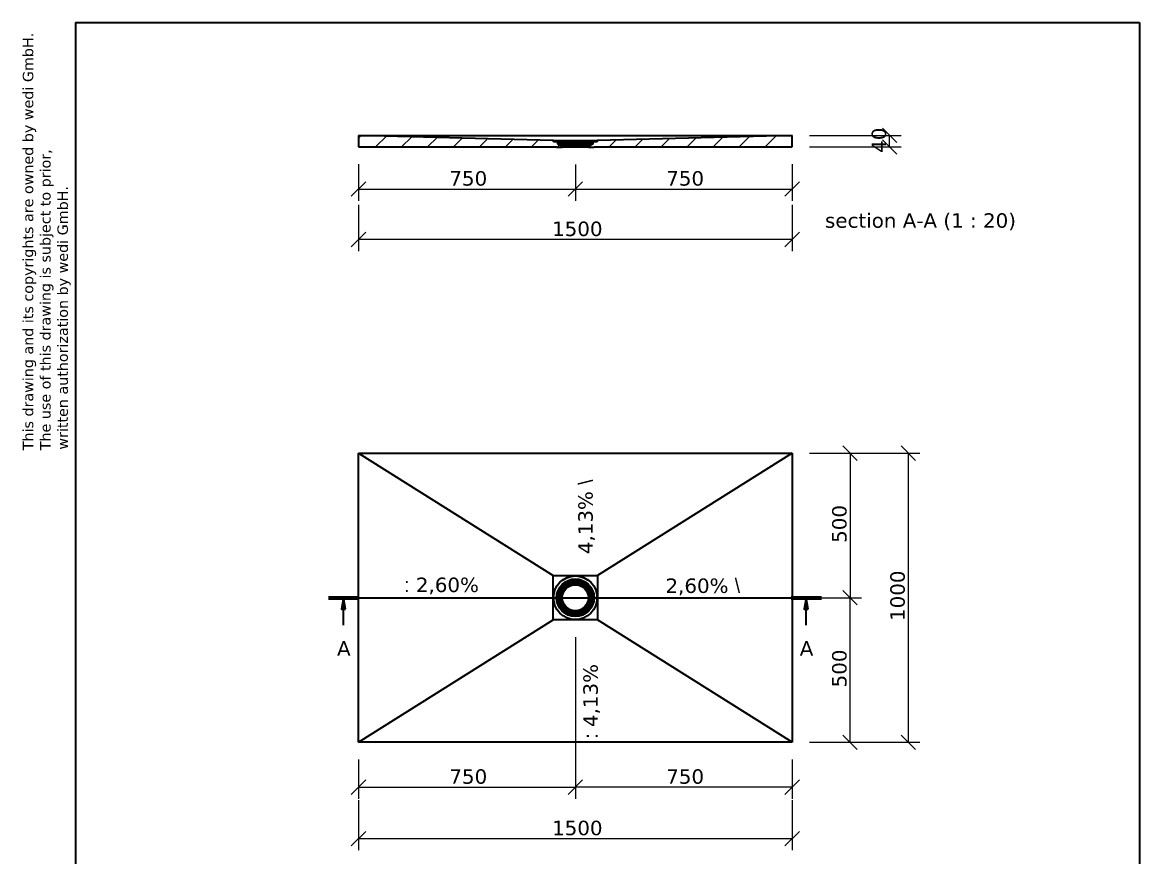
# Model space of a CAD drawing. Header units: millimetres. Extents: x 136 to 4000, y 200 to 5740.
# Drawn here: x 136 to 4000, y 2851 to 5740 of the extents above; entities that cross this region are included whole.
import ezdxf

# ---------------------------------------------------------------- set-up
doc = ezdxf.new("R2010")
doc.units = ezdxf.units.MM
doc.header["$LTSCALE"] = 20
for name, color, linetype, lineweight in [('_Sichtbarkanten', 7, 'Continuous', 35), ('Bemaßung (ISO)', 7, 'Continuous', 25), ('Rahmen (ISO)', 7, 'Continuous', 35), ('Schnittlinie (ISO)', 7, 'Continuous', 35), ('Schraffur (ISO)', 7, 'Continuous', 13), ('Symbol (ISO)', 7, 'Continuous', 25), ('Verdeckt (ISO)', 7, 'Continuous', 35)]:
    doc.layers.add(name, color=color, linetype=linetype, lineweight=lineweight)
doc.styles.add('Bezeichnungstext (DIN)', font='verdana.ttf')
doc.styles.add('Notiztext (DIN)', font='verdana.ttf')
doc.styles.add('Textstil65', font='verdana.ttf')
doc.dimstyles.new('Standard (DIN)', dxfattribs={"dimscale": 20, "dimtxt": 2.5, "dimasz": 2.5, "dimexe": 2, "dimexo": 10, "dimgap": 0.5, "dimtad": 1, "dimdec": 1, "dimrnd": 1e-08, "dimtxsty": 'Notiztext (DIN)', "dimblk": 'OBLIQUE', "dimcen": 0.09, "dimclrd": 256, "dimclre": 256, "dimclrt": 256, "dimadec": 0, "dimazin": 2, "dimtfac": 1, "dimtmove": 0, "dimatfit": 3, "dimfxl": 0, "dimtolj": 1, "dimtzin": 0, "dimlwd": -1, "dimlwe": -1, "dimarcsym": 0})
doc.dimstyles.new('Standard (DIN)-03', dxfattribs={"dimscale": 20, "dimtxt": 2.5, "dimasz": 2.5, "dimexe": 2, "dimexo": 3, "dimgap": 0.5, "dimtad": 1, "dimdec": 1, "dimrnd": 1e-08, "dimtxsty": 'Notiztext (DIN)', "dimblk": 'OBLIQUE', "dimcen": 0.09, "dimclrd": 256, "dimclre": 256, "dimclrt": 256, "dimadec": 0, "dimazin": 2, "dimtfac": 1, "dimtmove": 0, "dimatfit": 3, "dimfxl": 0, "dimtolj": 1, "dimtzin": 0, "dimlwd": -1, "dimlwe": -1, "dimarcsym": 0})

# ---------------------------------------------------------------- blocks, each defined once
blk = doc.blocks.new('Ränder Wedi_hoch')
at = {"layer": 'Rahmen (ISO)'}
for p, q in [((16, 287), (16, 10)), ((16, 287), (200, 287)), ((200, 287), (200, 10)), ((16, 10), (200, 10))]:
    blk.add_line(p, q, dxfattribs=at)
at = {"layer": 'Rahmen (ISO)', "char_height": 1.8, "attachment_point": 7, "rotation": 90, "style": 'Textstil65'}
for s, insert in [('This drawing and its copyrights are owned by wedi GmbH.', (9.2, 213)), ('The use of this drawing is subject to prior,', (12.2, 213)), ('written authorization by wedi GmbH.', (15.19, 213.1)), ('unterliegt dem Urheberrecht. Die Verwendung bedarf in jedem', (12.2, 10.21)), ('Fall der vorherigen, schriftlichen Zustimmung der wedi GmbH.', (15.19, 10.24)), ('Diese Zeichnung / Skizze ist Eigentum der wedi GmbH und ', (9.2, 10.24))]:
    blk.add_mtext(s, dxfattribs=dict(at, insert=insert))
blk = doc.blocks.new('2DTransSchnitt0')
at = {"layer": 'Schnittlinie (ISO)', "linetype": 'Continuous'}
for p, q in [((59.75, 187.49), (144.96, 187.49)), ((62.35, 187.49), (62, 185.49)), ((62.35, 185.49), (62.35, 187.49)), ((62.7, 185.49), (62.35, 187.49)), ((142.36, 187.49), (142.01, 185.49)), ((142.36, 185.49), (142.36, 187.49)), ((142.71, 185.49), (142.36, 187.49)), ((62, 185.49), (62.7, 185.49)), ((62.35, 182.72), (62.35, 185.49)), ((142.01, 185.49), (142.71, 185.49)), ((142.36, 182.72), (142.36, 185.49))]:
    blk.add_line(p, q, dxfattribs=at)
at = {"layer": 'Schnittlinie (ISO)', "linetype": 'Continuous', "lineweight": 70}
for p, q in [((59.75, 187.49), (64.95, 187.49)), ((139.76, 187.49), (144.96, 187.49))]:
    blk.add_line(p, q, dxfattribs=at)
at = {"layer": 'Schnittlinie (ISO)', "linetype": 'Continuous', "flags": 128}
for points in [[(62.7, 185.49), (62.35, 187.49), (62, 185.49), (62.7, 185.49)], [(142.71, 185.49), (142.36, 187.49), (142.01, 185.49), (142.71, 185.49)]]:
    blk.add_lwpolyline(points, dxfattribs=at)
at = {"layer": 'Schnittlinie (ISO)'}
for points in [[(62.7, 185.49), (62.35, 187.49), (62, 185.49), (62.7, 185.49)], [(142.71, 185.49), (142.36, 187.49), (142.01, 185.49), (142.71, 185.49)]]:
    blk.add_solid(points, dxfattribs=at)
at = {"layer": 'Schnittlinie (ISO)', "char_height": 2.5, "attachment_point": 7, "style": 'Bezeichnungstext (DIN)'}
for insert in [(61.22, 177.49), (141.23, 177.49)]:
    blk.add_mtext('A', dxfattribs=dict(at, insert=insert))
blk = doc.blocks.new('_Oblique')
at = {"color": 0, "linetype": 'ByBlock', "lineweight": -2}
blk.add_line((-0.5, -0.5), (0.5, 0.5), dxfattribs=at)
blk = doc.blocks.new('*D41')
at = {"layer": 'Bemaßung (ISO)', "transparency": 16777216}
for p, q in [((1298.5, 5248.9), (1298.5, 5123.2)), ((2048.5, 5248.2), (2048.5, 5123.2)), ((1298.5, 5163.2), (2048.5, 5163.2))]:
    blk.add_line(p, q, dxfattribs=at)
at = {"layer": 'Defpoints', "color": 0, "transparency": 16777216}
for p in [(1298.5, 5308.9), (2048.5, 5308.2), (2048.5, 5163.2)]:
    blk.add_point(p, dxfattribs=at)
at = {"layer": 'Bemaßung (ISO)', "transparency": 16777216, "xscale": 50, "yscale": 50, "zscale": 50, "rotation": 180}
blk.add_blockref('_Oblique', (1298.5, 5163.2), dxfattribs=at)
at = {"layer": 'Bemaßung (ISO)', "transparency": 16777216, "xscale": 50, "yscale": 50, "zscale": 50}
blk.add_blockref('_Oblique', (2048.5, 5163.2), dxfattribs=at)
at = {"layer": 'Bemaßung (ISO)', "transparency": 16777216, "insert": (1612.8, 5225.3), "char_height": 50, "attachment_point": 1, "style": 'Notiztext (DIN)'}
blk.add_mtext('\\A1;750', dxfattribs=at)
blk = doc.blocks.new('*D42')
at = {"layer": 'Bemaßung (ISO)', "transparency": 16777216}
for p, q in [((2048.5, 5248.2), (2048.5, 5123.2)), ((2798.5, 5248.9), (2798.5, 5123.2)), ((2048.5, 5163.2), (2798.5, 5163.2))]:
    blk.add_line(p, q, dxfattribs=at)
at = {"layer": 'Defpoints', "color": 0, "transparency": 16777216}
for p in [(2048.5, 5308.2), (2798.5, 5308.9), (2798.5, 5163.2)]:
    blk.add_point(p, dxfattribs=at)
at = {"layer": 'Bemaßung (ISO)', "transparency": 16777216, "xscale": 50, "yscale": 50, "zscale": 50, "rotation": 180}
blk.add_blockref('_Oblique', (2048.5, 5163.2), dxfattribs=at)
at = {"layer": 'Bemaßung (ISO)', "transparency": 16777216, "xscale": 50, "yscale": 50, "zscale": 50}
blk.add_blockref('_Oblique', (2798.5, 5163.2), dxfattribs=at)
at = {"layer": 'Bemaßung (ISO)', "transparency": 16777216, "insert": (2362.8, 5225.3), "char_height": 50, "attachment_point": 1, "style": 'Notiztext (DIN)'}
blk.add_mtext('\\A1;750', dxfattribs=at)
blk = doc.blocks.new('*D43')
at = {"layer": 'Bemaßung (ISO)', "transparency": 16777216}
for p, q in [((2858.5, 5348.9), (3175.4, 5348.9)), ((3135.4, 5308.9), (3135.4, 5348.9)), ((2858.5, 5308.9), (3175.4, 5308.9))]:
    blk.add_line(p, q, dxfattribs=at)
at = {"layer": 'Defpoints', "color": 0, "transparency": 16777216}
for p in [(2798.5, 5348.9), (3135.4, 5348.9), (2798.5, 5308.9)]:
    blk.add_point(p, dxfattribs=at)
at = {"layer": 'Bemaßung (ISO)', "transparency": 16777216, "xscale": 50, "yscale": 50, "zscale": 50}
for p, rotation in [((3135.4, 5348.9), 90), ((3135.4, 5308.9), 270)]:
    blk.add_blockref('_Oblique', p, dxfattribs=dict(at, rotation=rotation))
at = {"layer": 'Bemaßung (ISO)', "transparency": 16777216, "insert": (3073.3, 5288.7), "char_height": 50, "attachment_point": 1, "rotation": 90, "style": 'Notiztext (DIN)'}
blk.add_mtext('\\A1;40', dxfattribs=at)
blk = doc.blocks.new('*D44')
at = {"layer": 'Bemaßung (ISO)', "transparency": 16777216}
for p, q in [((1298.5, 5108.9), (1298.5, 4948.9)), ((2798.5, 5108.9), (2798.5, 4948.9)), ((2798.5, 4988.9), (1298.5, 4988.9))]:
    blk.add_line(p, q, dxfattribs=at)
at = {"layer": 'Defpoints', "color": 0, "transparency": 16777216}
for p in [(1298.5, 5308.9), (2798.5, 5308.9), (1298.5, 4988.9)]:
    blk.add_point(p, dxfattribs=at)
at = {"layer": 'Bemaßung (ISO)', "transparency": 16777216, "xscale": 50, "yscale": 50, "zscale": 50, "rotation": 180}
blk.add_blockref('_Oblique', (1298.5, 4988.9), dxfattribs=at)
at = {"layer": 'Bemaßung (ISO)', "transparency": 16777216, "xscale": 50, "yscale": 50, "zscale": 50}
blk.add_blockref('_Oblique', (2798.5, 4988.9), dxfattribs=at)
at = {"layer": 'Bemaßung (ISO)', "transparency": 16777216, "insert": (1968, 5050.9), "char_height": 50, "attachment_point": 1, "style": 'Notiztext (DIN)'}
blk.add_mtext('\\A1;1500', dxfattribs=at)
blk = doc.blocks.new('*D45')
at = {"layer": 'Bemaßung (ISO)', "transparency": 16777216}
for p, q in [((2048.5, 3613.4), (2048.5, 3054.5)), ((1298.5, 3189.9), (1298.5, 3054.5)), ((1298.5, 3094.5), (2048.5, 3094.5))]:
    blk.add_line(p, q, dxfattribs=at)
at = {"layer": 'Defpoints', "color": 0, "transparency": 16777216}
for p in [(2048.5, 3673.4), (1298.5, 3249.9), (2048.5, 3094.5)]:
    blk.add_point(p, dxfattribs=at)
at = {"layer": 'Bemaßung (ISO)', "transparency": 16777216, "xscale": 50, "yscale": 50, "zscale": 50, "rotation": 180}
blk.add_blockref('_Oblique', (1298.5, 3094.5), dxfattribs=at)
at = {"layer": 'Bemaßung (ISO)', "transparency": 16777216, "xscale": 50, "yscale": 50, "zscale": 50}
blk.add_blockref('_Oblique', (2048.5, 3094.5), dxfattribs=at)
at = {"layer": 'Bemaßung (ISO)', "transparency": 16777216, "insert": (1612.8, 3156.5), "char_height": 50, "attachment_point": 1, "style": 'Notiztext (DIN)'}
blk.add_mtext('\\A1;750', dxfattribs=at)
blk = doc.blocks.new('*D46')
at = {"layer": 'Bemaßung (ISO)', "transparency": 16777216}
for p, q in [((2048.5, 3613.4), (2048.5, 3054.5)), ((2798.5, 3189.9), (2798.5, 3054.5)), ((2798.5, 3094.5), (2048.5, 3094.5))]:
    blk.add_line(p, q, dxfattribs=at)
at = {"layer": 'Defpoints', "color": 0, "transparency": 16777216}
for p in [(2048.5, 3673.4), (2798.5, 3249.9), (2048.5, 3094.5)]:
    blk.add_point(p, dxfattribs=at)
at = {"layer": 'Bemaßung (ISO)', "transparency": 16777216, "xscale": 50, "yscale": 50, "zscale": 50, "rotation": 180}
blk.add_blockref('_Oblique', (2048.5, 3094.5), dxfattribs=at)
at = {"layer": 'Bemaßung (ISO)', "transparency": 16777216, "xscale": 50, "yscale": 50, "zscale": 50}
blk.add_blockref('_Oblique', (2798.5, 3094.5), dxfattribs=at)
at = {"layer": 'Bemaßung (ISO)', "transparency": 16777216, "insert": (2362.8, 3156.5), "char_height": 50, "attachment_point": 1, "style": 'Notiztext (DIN)'}
blk.add_mtext('\\A1;750', dxfattribs=at)
blk = doc.blocks.new('*D47')
at = {"layer": 'Bemaßung (ISO)', "transparency": 16777216}
for p, q in [((1298.5, 3049.9), (1298.5, 2876.4)), ((2798.5, 3049.9), (2798.5, 2876.4)), ((2798.5, 2916.4), (1298.5, 2916.4))]:
    blk.add_line(p, q, dxfattribs=at)
at = {"layer": 'Defpoints', "color": 0, "transparency": 16777216}
for p in [(1298.5, 3249.9), (2798.5, 3249.9), (1298.5, 2916.4)]:
    blk.add_point(p, dxfattribs=at)
at = {"layer": 'Bemaßung (ISO)', "transparency": 16777216, "xscale": 50, "yscale": 50, "zscale": 50, "rotation": 180}
blk.add_blockref('_Oblique', (1298.5, 2916.4), dxfattribs=at)
at = {"layer": 'Bemaßung (ISO)', "transparency": 16777216, "xscale": 50, "yscale": 50, "zscale": 50}
blk.add_blockref('_Oblique', (2798.5, 2916.4), dxfattribs=at)
at = {"layer": 'Bemaßung (ISO)', "transparency": 16777216, "insert": (1968, 2978.5), "char_height": 50, "attachment_point": 1, "style": 'Notiztext (DIN)'}
blk.add_mtext('\\A1;1500', dxfattribs=at)
blk = doc.blocks.new('*D48')
at = {"layer": 'Bemaßung (ISO)', "transparency": 16777216}
for p, q in [((2185, 3749.9), (3038.4, 3749.9)), ((2998.4, 3249.9), (2998.4, 3749.9)), ((2858.4, 3249.9), (3038.4, 3249.9))]:
    blk.add_line(p, q, dxfattribs=at)
at = {"layer": 'Defpoints', "color": 0, "transparency": 16777216}
for p in [(2125, 3749.9), (2998.4, 3749.9), (2798.4, 3249.9)]:
    blk.add_point(p, dxfattribs=at)
at = {"layer": 'Bemaßung (ISO)', "transparency": 16777216, "xscale": 50, "yscale": 50, "zscale": 50}
for p, rotation in [((2998.4, 3749.9), 90), ((2998.4, 3249.9), 270)]:
    blk.add_blockref('_Oblique', p, dxfattribs=dict(at, rotation=rotation))
at = {"layer": 'Bemaßung (ISO)', "transparency": 16777216, "insert": (2936.4, 3439.7), "char_height": 50, "attachment_point": 1, "rotation": 90, "style": 'Notiztext (DIN)'}
blk.add_mtext('\\A1;500', dxfattribs=at)
blk = doc.blocks.new('*D49')
at = {"layer": 'Bemaßung (ISO)', "transparency": 16777216}
for p, q in [((2858.4, 4249.8), (3038.4, 4249.8)), ((2998.4, 4249.8), (2998.4, 3749.9)), ((2185, 3749.9), (3038.4, 3749.9))]:
    blk.add_line(p, q, dxfattribs=at)
at = {"layer": 'Defpoints', "color": 0, "transparency": 16777216}
for p in [(2798.4, 4249.8), (2125, 3749.9), (2998.4, 3749.9)]:
    blk.add_point(p, dxfattribs=at)
at = {"layer": 'Bemaßung (ISO)', "transparency": 16777216, "xscale": 50, "yscale": 50, "zscale": 50}
for p, rotation in [((2998.4, 4249.8), 90), ((2998.4, 3749.9), 270)]:
    blk.add_blockref('_Oblique', p, dxfattribs=dict(at, rotation=rotation))
at = {"layer": 'Bemaßung (ISO)', "transparency": 16777216, "insert": (2936.4, 3939.7), "char_height": 50, "attachment_point": 1, "rotation": 90, "style": 'Notiztext (DIN)'}
blk.add_mtext('\\A1;500', dxfattribs=at)
blk = doc.blocks.new('*D50')
at = {"layer": 'Bemaßung (ISO)', "transparency": 16777216}
for p, q in [((2998.5, 4249.8), (3239.8, 4249.8)), ((3199.8, 4249.8), (3199.8, 3249.9)), ((2998.5, 3249.9), (3239.8, 3249.9))]:
    blk.add_line(p, q, dxfattribs=at)
at = {"layer": 'Defpoints', "color": 0, "transparency": 16777216}
for p in [(2798.5, 4249.8), (2798.5, 3249.9), (3199.8, 3249.9)]:
    blk.add_point(p, dxfattribs=at)
at = {"layer": 'Bemaßung (ISO)', "transparency": 16777216, "xscale": 50, "yscale": 50, "zscale": 50}
for p, rotation in [((3199.8, 4249.8), 90), ((3199.8, 3249.9), 270)]:
    blk.add_blockref('_Oblique', p, dxfattribs=dict(at, rotation=rotation))
at = {"layer": 'Bemaßung (ISO)', "transparency": 16777216, "insert": (3137.7, 3669.4), "char_height": 50, "attachment_point": 1, "rotation": 90, "style": 'Notiztext (DIN)'}
blk.add_mtext('\\A1;1000', dxfattribs=at)

msp = doc.modelspace()

# ---------------------------------------------------------------- hatches: boundary and pattern name
at = {"layer": 'Schraffur (ISO)'}
h = msp.add_hatch(dxfattribs=at)
h.set_pattern_fill('ANSI31', color=256, scale=508, style=0)
h.set_pattern_definition([(45, (0, 0), (-44.9013, 44.9013), [])])
h.paths.add_polyline_path([(2094, 5310.14), (2095.75, 5310.14), (2095.75, 5312.84), (2108.75, 5321.14), (2108.75, 5329.14), (2123.75, 5329.14), (2123.75, 5330.14), (2106.45, 5330.14), (2105.95, 5329.64), (2105.95, 5324.64), (2104.25, 5324.64), (2103.75, 5324.14), (2103.75, 5322.64), (2099.75, 5320.09), (2099.75, 5317.77), (2097.45, 5316.3), (2097.45, 5318.14), (2095, 5316.58), (2094, 5314.84)])
h.paths.add_polyline_path([(2001.25, 5310.14), (2003, 5310.14), (2003, 5314.84), (2001.99, 5316.58), (1999.55, 5318.14), (1999.55, 5316.3), (1997.25, 5317.77), (1997.25, 5320.09), (1993.25, 5322.64), (1993.25, 5324.14), (1992.75, 5324.64), (1991.05, 5324.64), (1991.05, 5329.64), (1990.55, 5330.14), (1973.25, 5330.14), (1973.25, 5329.14), (1988.25, 5329.14), (1988.25, 5321.14), (2001.25, 5312.84)])
h.paths.add_polyline_path([(2000.5, 5312.14), (1988, 5319.14), (1988, 5327.14), (1972.5, 5327.14), (1972.5, 5331.39), (1972.01, 5331.39), (1298.53, 5348.89), (1298.5, 5347.64), (1298.5, 5308.89), (1983.5, 5308.89), (1983.5, 5308.19), (2003.5, 5308.19), (2003.5, 5308.89), (2000.5, 5308.89)])
h.paths.add_polyline_path([(2109, 5319.14), (2096.5, 5312.14), (2096.5, 5308.89), (2093.5, 5308.89), (2093.5, 5308.19), (2113.5, 5308.19), (2113.5, 5308.89), (2798.5, 5308.89), (2798.5, 5347.64), (2798.46, 5348.89), (2124.98, 5331.39), (2124.5, 5331.39), (2124.5, 5327.14), (2109, 5327.14)])

# ---------------------------------------------------------------- linework, layer by layer
at = {"layer": '_Sichtbarkanten'}
for p, q in [((1298.53, 5348.89), (1298.5, 5347.64)), ((1298.5, 5347.64), (1298.5, 5308.89)), ((1972.01, 5331.39), (1298.53, 5348.89)), ((1298.55, 5348.89), (2798.44, 5348.89)), ((2798.46, 5348.89), (2124.98, 5331.39)), ((2798.5, 5347.64), (2798.46, 5348.89)), ((2798.5, 5308.89), (2798.5, 5347.64)), ((1298.5, 5308.89), (1983.5, 5308.89)), ((1972.5, 5331.39), (1972.01, 5331.39)), ((1972.5, 5327.14), (1972.5, 5331.39)), ((1972.5, 5331.39), (2124.5, 5331.39)), ((1988, 5327.14), (1972.5, 5327.14)), ((1990.55, 5330.14), (1973.25, 5330.14)), ((1973.25, 5330.14), (1973.25, 5329.14)), ((1973.25, 5329.14), (1988.25, 5329.14)), ((1983.5, 5308.89), (1983.5, 5308.19)), ((1983.5, 5308.19), (2003.5, 5308.19)), ((1988, 5319.14), (1988, 5327.14)), ((1988.25, 5327.14), (1988, 5327.14)), ((2000.5, 5312.14), (1988, 5319.14)), ((1991.38, 5319.14), (1988, 5319.14)), ((1988.25, 5329.14), (1988.25, 5321.14)), ((1988.25, 5321.14), (2001.25, 5312.84)), ((1991.05, 5329.64), (1990.55, 5330.14)), ((2106.45, 5330.14), (1990.55, 5330.14)), ((1991.05, 5324.64), (1991.05, 5329.64)), ((1991.05, 5329.64), (2105.95, 5329.64)), ((1992.75, 5324.64), (1991.05, 5324.64)), ((1993.25, 5324.14), (1992.75, 5324.64)), ((2104.25, 5324.64), (1992.75, 5324.64)), ((1993.25, 5322.64), (1993.25, 5324.14)), ((1993.25, 5324.14), (2103.75, 5324.14)), ((1997.25, 5320.09), (1993.25, 5322.64)), ((2103.75, 5322.64), (1993.25, 5322.64)), ((1997.25, 5317.77), (1997.25, 5320.09)), ((2099.75, 5320.09), (1997.25, 5320.09)), ((1999.55, 5316.3), (1997.25, 5317.77)), ((1999.55, 5317.77), (1997.25, 5317.77)), ((2001.99, 5316.58), (1999.55, 5318.14)), ((1999.55, 5318.14), (1999.55, 5316.3)), ((2097.45, 5318.14), (1999.55, 5318.14)), ((2000.5, 5308.89), (2000.5, 5312.14)), ((2000.5, 5312.14), (2001.25, 5312.14)), ((2003.5, 5308.89), (2000.5, 5308.89)), ((2001.25, 5312.84), (2001.25, 5310.14)), ((2001.25, 5310.14), (2003, 5310.14)), ((2003, 5314.84), (2001.99, 5316.58)), ((2095, 5316.58), (2001.99, 5316.58)), ((2003, 5310.14), (2003, 5314.84)), ((2094, 5314.84), (2003, 5314.84)), ((2094, 5310.14), (2003, 5310.14)), ((2003.5, 5308.19), (2003.5, 5308.89)), ((2003.5, 5308.89), (2093.5, 5308.89)), ((2093.5, 5308.19), (2003.5, 5308.19)), ((2096.5, 5308.89), (2093.5, 5308.89)), ((2093.5, 5308.89), (2093.5, 5308.19)), ((2093.5, 5308.19), (2113.5, 5308.19)), ((2095, 5316.58), (2094, 5314.84)), ((2094, 5314.84), (2094, 5310.14)), ((2094, 5310.14), (2095.75, 5310.14)), ((2097.45, 5318.14), (2095, 5316.58)), ((2095.75, 5312.84), (2108.75, 5321.14)), ((2095.75, 5310.14), (2095.75, 5312.84)), ((2095.75, 5312.14), (2096.5, 5312.14)), ((2109, 5319.14), (2096.5, 5312.14)), ((2096.5, 5312.14), (2096.5, 5308.89)), ((2097.45, 5316.3), (2097.45, 5318.14)), ((2099.75, 5317.77), (2097.45, 5316.3)), ((2099.75, 5317.77), (2097.45, 5317.77)), ((2103.75, 5322.64), (2099.75, 5320.09)), ((2099.75, 5320.09), (2099.75, 5317.77)), ((2104.25, 5324.64), (2103.75, 5324.14)), ((2103.75, 5324.14), (2103.75, 5322.64)), ((2105.95, 5324.64), (2104.25, 5324.64)), ((2109, 5319.14), (2105.61, 5319.14)), ((2106.45, 5330.14), (2105.95, 5329.64)), ((2105.95, 5329.64), (2105.95, 5324.64)), ((2123.75, 5330.14), (2106.45, 5330.14)), ((2108.75, 5329.14), (2123.75, 5329.14)), ((2108.75, 5321.14), (2108.75, 5329.14)), ((2109, 5327.14), (2108.75, 5327.14)), ((2124.5, 5327.14), (2109, 5327.14)), ((2109, 5327.14), (2109, 5319.14)), ((2113.5, 5308.19), (2113.5, 5308.89)), ((2113.5, 5308.89), (2798.5, 5308.89)), ((2123.75, 5329.14), (2123.75, 5330.14)), ((2124.98, 5331.39), (2124.5, 5331.39)), ((2124.5, 5331.39), (2124.5, 5327.14)), ((1298.5, 4249.88), (2798.5, 4249.88)), ((1298.5, 3249.88), (1298.5, 4249.88)), ((1298.5, 4249.88), (1298.53, 4249.83)), ((1298.55, 4249.83), (1298.53, 4249.83)), ((1298.53, 3249.94), (1298.53, 4249.83)), ((1298.55, 4249.83), (2798.44, 4249.83)), ((1298.55, 4249.83), (1972.01, 3826.36)), ((2798.44, 4249.83), (2124.98, 3826.36)), ((2798.44, 4249.83), (2798.46, 4249.83)), ((2798.5, 4249.88), (2798.46, 4249.83)), ((2798.46, 4249.83), (2798.46, 3249.94)), ((2798.5, 4249.88), (2798.5, 3249.88)), ((1972.01, 3826.36), (2124.98, 3826.36)), ((1972.01, 3673.41), (1972.01, 3826.36)), ((2124.98, 3826.36), (2124.98, 3673.41)), ((1298.55, 3249.94), (1972.01, 3673.41)), ((2124.98, 3673.41), (1972.01, 3673.41)), ((2798.44, 3249.94), (2124.98, 3673.41)), ((1298.5, 3249.88), (1298.53, 3249.94)), ((2798.5, 3249.88), (1298.5, 3249.88)), ((1298.55, 3249.94), (1298.53, 3249.94)), ((2798.44, 3249.94), (1298.55, 3249.94)), ((2798.44, 3249.94), (2798.46, 3249.94)), ((2798.5, 3249.88), (2798.46, 3249.94))]:
    msp.add_line(p, q, dxfattribs=at)
for radius in [76, 75.25, 57.95, 57.45, 55.75, 55.25, 51.25, 48.95, 46.5, 45.5, 45]:
    msp.add_circle((2048.5, 3749.88), radius, dxfattribs=at)
at = {"layer": 'Verdeckt (ISO)'}
for radius in [65, 60.5, 60.25, 48, 47.25]:
    msp.add_circle((2048.5, 3749.88), radius, dxfattribs=at)

# ---------------------------------------------------------------- block references
at = {"xscale": 20, "yscale": 20, "zscale": 20}
msp.add_blockref('Ränder Wedi_hoch', (0, 0), dxfattribs=at)
at = {"layer": 'Schnittlinie (ISO)', "xscale": 20, "yscale": 20, "zscale": 20}
msp.add_blockref('2DTransSchnitt0', (0, 0), dxfattribs=at)

# ---------------------------------------------------------------- texts
at = {"layer": 'Symbol (ISO)', "insert": (2911.92, 5020.51), "char_height": 50, "attachment_point": 7, "style": 'Bezeichnungstext (DIN)'}
msp.add_mtext('section A-A (1 : 20)', dxfattribs=at)
at = {"layer": 'Symbol (ISO)', "char_height": 50, "attachment_point": 1, "rotation": 90, "style": 'Notiztext (DIN)'}
for s, insert, width in [('{4,13% \\fAIGDT|b0|i0;\\H49.7462;\\\\}', (2058.65, 3900.57), 346.6643), ('{\\fAIGDT|b0|i0;\\H49.7462;:\\fVerdana|b0|i0;\\H50.0000; 4,13%}', (2076.11, 3262.36), 349.6894)]:
    msp.add_mtext(s, dxfattribs=dict(at, insert=insert, width=width))
at = {"layer": 'Symbol (ISO)', "char_height": 50, "attachment_point": 1, "style": 'Notiztext (DIN)'}
for s, insert, width in [('{\\fAIGDT|b0|i0;\\H49.7462;:\\fVerdana|b0|i0;\\H50.0000; 2,60%}', (1456.8, 3819.5), 349.6894), ('{2,60% \\fAIGDT|b0|i0;\\H49.7462;\\\\}', (2360.23, 3816.42), 346.6643)]:
    msp.add_mtext(s, dxfattribs=dict(at, insert=insert, width=width))

# ---------------------------------------------------------------- dimensions: what is measured, and where the dimension line sits
at = {"layer": 'Bemaßung (ISO)'}
for base, p1, p2, angle, dimstyle, override, picture, middle in [((3135.36, 5348.89), (2798.5, 5308.89), (2798.46, 5348.89), 90, 'Standard (DIN)-03', {"dimdec": 1, "dimtp": 0, "dimtm": 0, "dimtdec": 2, "dimtofl": 1, "dimatfit": 1}, '*D43', (3135.36, 5328.89)), ((2048.5, 5163.2), (1298.5, 5308.89), (2048.5, 5308.19), 180, 'Standard (DIN)-03', {"dimdec": 1, "dimtp": 0, "dimtm": 0, "dimtdec": 2, "dimtofl": 0, "dimatfit": 1}, '*D41', (1673.5, 5163.2)), ((2798.5, 5163.2), (2048.5, 5308.19), (2798.5, 5308.89), 180, 'Standard (DIN)-03', {"dimdec": 1, "dimtp": 0, "dimtm": 0, "dimtdec": 2, "dimtofl": 0, "dimatfit": 1}, '*D42', (2423.5, 5163.2)), ((2998.44, 3749.88), (2798.44, 4249.83), (2124.98, 3749.88), 270, 'Standard (DIN)-03', {"dimdec": 0, "dimtp": 0, "dimtm": 0, "dimtdec": 0, "dimtofl": 0, "dimatfit": 1}, '*D49', (2998.44, 3999.86)), ((3199.76, 3249.94), (2798.46, 4249.83), (2798.46, 3249.94), 90, 'Standard (DIN)', {"dimdec": 0, "dimtp": 0, "dimtm": 0, "dimtdec": 0, "dimtofl": 0, "dimatfit": 1}, '*D50', (3199.76, 3749.88)), ((2998.44, 3749.88), (2798.44, 3249.94), (2124.98, 3749.88), 90, 'Standard (DIN)-03', {"dimdec": 0, "dimtp": 0, "dimtm": 0, "dimtdec": 0, "dimtofl": 0, "dimatfit": 1}, '*D48', (2998.44, 3499.91)), ((2048.5, 3094.47), (2798.46, 3249.94), (2048.5, 3673.41), 180, 'Standard (DIN)-03', {"dimdec": 1, "dimtp": 0, "dimtm": 0, "dimtdec": 2, "dimtofl": 0, "dimatfit": 1}, '*D46', (2423.48, 3094.47)), ((1298.53, 2916.43), (2798.46, 3249.94), (1298.53, 3249.94), 180, 'Standard (DIN)', {"dimdec": 0, "dimtp": 0, "dimtm": 0, "dimtdec": 0, "dimtofl": 0, "dimatfit": 1}, '*D47', (2048.5, 2916.43))]:
    dim = msp.add_linear_dim(base=base, p1=p1, p2=p2, angle=angle, dimstyle=dimstyle, override=override, dxfattribs=at)
    dim.commit()
    dim.dimension.update_dxf_attribs({"geometry": picture, "text_midpoint": middle, "dimtype": 160})
for base, p1, p2, dimstyle, picture, middle in [((1298.5, 4988.89), (2798.5, 5308.89), (1298.5, 5308.89), 'Standard (DIN)', '*D44', (2048.5, 4988.89)), ((2048.5, 3094.47), (1298.53, 3249.94), (2048.5, 3673.41), 'Standard (DIN)-03', '*D45', (1673.51, 3094.47))]:
    dim = msp.add_linear_dim(base=base, p1=p1, p2=p2, dimstyle=dimstyle, override={"dimdec": 1, "dimtp": 0, "dimtm": 0, "dimtdec": 2, "dimtofl": 0, "dimatfit": 1}, dxfattribs=at)
    dim.commit()
    dim.dimension.update_dxf_attribs({"geometry": picture, "text_midpoint": middle, "dimtype": 160})

doc.saveas('drawing.dxf')
